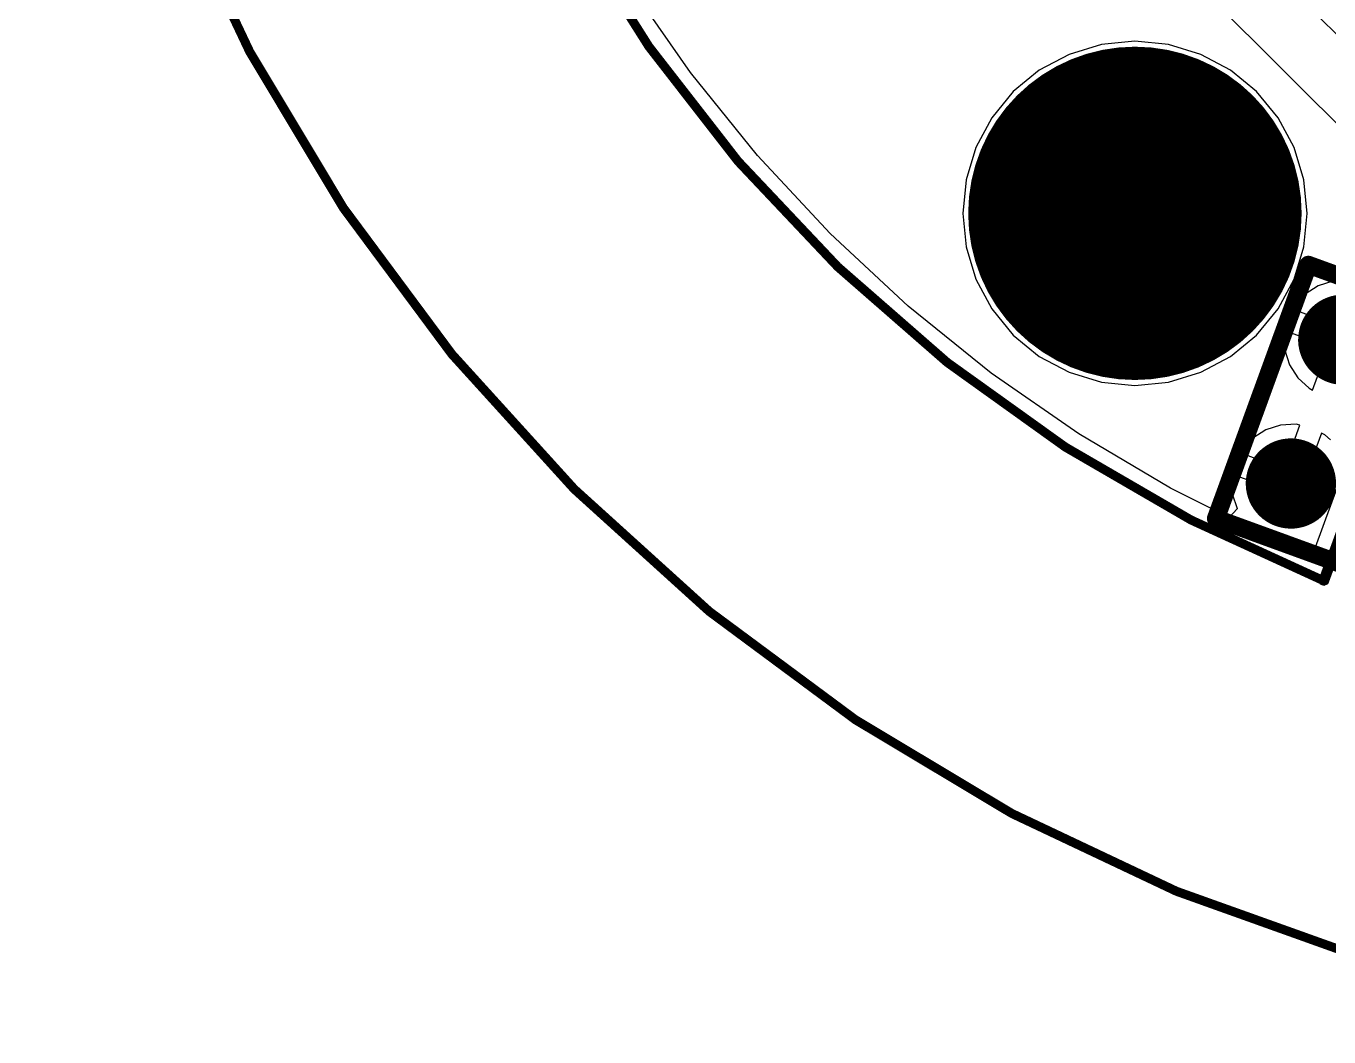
# Model space of a CAD drawing. Header units: millimetres. Extents: x 50 to 153, y 18 to 71.
# Drawn here: x 111.27 to 125.74, y 29.54 to 40.77 of the extents above; entities that cross this region are included whole.
import ezdxf

# ---------------------------------------------------------------- set-up
doc = ezdxf.new("R2010")
doc.units = ezdxf.units.MM
for name, color, linetype in [('BottomLayer', 5, 'Continuous'), ('BottomOverlay', 54, 'Continuous'), ('BottomPaste', 16, 'Continuous'), ('BottomSolder', 6, 'Continuous'), ('ConnectLayer', 7, 'Continuous'), ('KeepOutLayer', 6, 'Continuous'), ('MidLayer1', 16, 'Continuous'), ('MidLayer2', 76, 'Continuous'), ('MultiLayer', 9, 'Continuous'), ('PadHoleLayer', 156, 'Continuous'), ('TopLayer', 1, 'Continuous'), ('TopOverlay', 2, 'Continuous'), ('TopSolder', 216, 'Continuous')]:
    doc.layers.add(name, color=color, linetype=linetype)

# ---------------------------------------------------------------- blocks, each defined once
blk = doc.blocks.new('AOS3729A_T42_B_5')
at = {"layer": 'BottomLayer', "const_width": 0.4}
for points in [[(-1.527, 1.454, 1), (-1.127, 1.454, 1)], [(0.933, 1.454, 1), (1.333, 1.454, 1)], [(-1.527, -0.246, 1), (-1.127, -0.246, 1)], [(0.933, -0.246, 1), (1.333, -0.246, 1)]]:
    blk.add_lwpolyline(points, format="xyb", close=True, dxfattribs=at)
at = {"layer": 'BottomOverlay', "const_width": 0.2}
for points in [[(1.783, 2.104), (-1.977, 2.104)], [(-1.977, 2.104), (-1.977, -0.896)], [(1.783, 2.104), (1.783, -0.896)], [(1.783, -0.896), (-1.977, -0.896)]]:
    blk.add_lwpolyline(points, dxfattribs=at)
at = {"layer": 'BottomOverlay'}
for points, const_width in [([(-2.027, 2.104, 1), (-1.927, 2.104, 1)], 0.1), ([(-2.027, 2.104, 1), (-1.927, 2.104, 1)], 0.1), ([(1.733, 2.104, 1), (1.833, 2.104, 1)], 0.1), ([(1.733, 2.104, 1), (1.833, 2.104, 1)], 0.1), ([(-2.303, -1.024, 1), (-2.503, -1.024, 1)], 0.2), ([(-2.027, -0.896, 1), (-1.927, -0.896, 1)], 0.1), ([(-2.027, -0.896, 1), (-1.927, -0.896, 1)], 0.1), ([(1.733, -0.896, 1), (1.833, -0.896, 1)], 0.1), ([(1.733, -0.896, 1), (1.833, -0.896, 1)], 0.1), ([(-2.553, -1.024, 1), (-2.453, -1.024, 1)], 0.1), ([(-2.353, -1.024, 1), (-2.253, -1.024, 1)], 0.1)]:
    blk.add_lwpolyline(points, format="xyb", close=True, dxfattribs=dict(at, const_width=const_width))
at = {"layer": 'BottomPaste', "const_width": 0.4}
for points in [[(-1.527, 1.454, 1), (-1.127, 1.454, 1)], [(0.933, 1.454, 1), (1.333, 1.454, 1)], [(-1.527, -0.246, 1), (-1.127, -0.246, 1)], [(0.933, -0.246, 1), (1.333, -0.246, 1)]]:
    blk.add_lwpolyline(points, format="xyb", close=True, dxfattribs=at)
at = {"layer": 'BottomSolder', "const_width": 0.502}
for points in [[(-1.577, 1.454, 1), (-1.076, 1.454, 1)], [(0.883, 1.454, 1), (1.384, 1.454, 1)], [(-1.577, -0.246, 1), (-1.076, -0.246, 1)], [(0.883, -0.246, 1), (1.384, -0.246, 1)]]:
    blk.add_lwpolyline(points, format="xyb", close=True, dxfattribs=at)
at = {"layer": 'KeepOutLayer', "const_width": 0.102}
for points in [[(-0.561, 2.343), (-0.561, 1.028)], [(0.422, 2.343), (0.422, 1.004)]]:
    blk.add_lwpolyline(points, dxfattribs=at)
at = {"layer": 'KeepOutLayer'}
for points, const_width in [([(-0.586, 2.343, 1), (-0.535, 2.343, 1)], 0.0508), ([(0.397, 2.343, 1), (0.447, 2.343, 1)], 0.0508), ([(-0.6, 1.014, 1), (-0.55, 1.014, 1)], 0.05), ([(-0.586, 1.028, 1), (-0.535, 1.028, 1)], 0.0508), ([(0.397, 1.004, 1), (0.447, 1.004, 1)], 0.0508), ([(0.397, 1.004, 1), (0.447, 1.004, 1)], 0.05)]:
    blk.add_lwpolyline(points, format="xyb", close=True, dxfattribs=dict(at, const_width=const_width))
at = {"layer": 'KeepOutLayer', "const_width": 0.1}
blk.add_lwpolyline([(0.422, 1.004, -2.206393), (-0.575, 1.014)], format="xyb", dxfattribs=at)
at = {"layer": 'MultiLayer'}
for p, q in [((-0.612, 2.364), (-0.582, 2.394)), ((-0.612, 2.343), (-0.612, 2.364)), ((-0.612, 1.048), (-0.612, 2.343)), ((-0.582, 2.394), (-0.539, 2.394)), ((-0.539, 2.394), (-0.51, 2.364)), ((-0.51, 2.364), (-0.51, 2.343)), ((-0.51, 2.343), (-0.51, 2.343)), ((-0.51, 2.343), (-0.51, 1.028)), ((0.371, 2.364), (0.401, 2.394)), ((0.371, 2.343), (0.371, 2.364)), ((0.371, 1.004), (0.371, 2.343)), ((0.401, 2.394), (0.443, 2.394)), ((0.443, 2.394), (0.473, 2.364)), ((0.473, 2.364), (0.473, 2.343)), ((0.473, 2.343), (0.473, 2.343)), ((0.473, 2.343), (0.473, 1.021)), ((-0.689, 0.961), (-0.612, 1.048)), ((-0.612, 1.048), (-0.612, 1.048)), ((-0.612, 1.048), (-0.612, 1.048)), ((-0.612, 1.048), (-0.612, 1.048)), ((-0.612, 1.048), (-0.612, 1.048)), ((-0.612, 1.048), (-0.612, 1.048)), ((-0.612, 1.048), (-0.612, 1.048)), ((-0.612, 1.048), (-0.612, 1.048)), ((-0.51, 1.021), (-0.513, 1.009)), ((-0.51, 1.028), (-0.51, 1.021)), ((0.473, 1.021), (0.512, 0.974)), ((-0.781, 0.748), (-0.689, 0.961)), ((-0.597, 0.902), (-0.675, 0.721)), ((-0.537, 0.98), (-0.597, 0.902)), ((-0.536, 0.982), (-0.537, 0.981)), ((-0.537, 0.981), (-0.537, 0.98)), ((-0.537, 0.98), (-0.537, 0.98)), ((-0.535, 0.983), (-0.536, 0.982)), ((-0.534, 0.984), (-0.535, 0.983)), ((-0.528, 0.988), (-0.534, 0.984)), ((-0.534, 0.984), (-0.534, 0.984)), ((-0.519, 0.997), (-0.528, 0.988)), ((-0.513, 1.009), (-0.519, 0.997)), ((0.371, 0.998), (0.371, 1.004)), ((0.371, 1.004), (0.371, 1.004)), ((0.373, 0.987), (0.371, 0.998)), ((0.378, 0.977), (0.373, 0.987)), ((0.385, 0.968), (0.378, 0.977)), ((0.389, 0.965), (0.385, 0.968)), ((0.422, 0.922), (0.389, 0.965)), ((0.475, 0.83), (0.422, 0.922)), ((0.512, 0.974), (0.571, 0.868)), ((-0.801, 0.517), (-0.781, 0.748)), ((0.511, 0.73), (0.475, 0.83)), ((0.529, 0.625), (0.511, 0.73)), ((0.571, 0.868), (0.612, 0.753)), ((0.612, 0.753), (0.632, 0.633)), ((-0.675, 0.721), (-0.691, 0.525)), ((0.532, 0.572), (0.529, 0.625)), ((0.632, 0.633), (0.632, 0.572)), ((-0.746, 0.291), (-0.801, 0.517)), ((-0.691, 0.525), (-0.645, 0.334)), ((0.461, 0.287), (0.524, 0.474)), ((0.524, 0.474), (0.532, 0.572)), ((0.632, 0.456), (0.559, 0.236)), ((0.632, 0.572), (0.632, 0.456)), ((-0.623, 0.095), (-0.746, 0.291)), ((-0.645, 0.334), (-0.54, 0.168)), ((-0.54, 0.168), (-0.388, 0.043)), ((0.343, 0.13), (0.461, 0.287)), ((0.559, 0.236), (0.419, 0.051)), ((-0.443, -0.052), (-0.623, 0.095)), ((-0.388, 0.043), (-0.204, -0.027)), ((-0.008, -0.036), (0.181, 0.019)), ((0.181, 0.019), (0.343, 0.13)), ((0.419, 0.051), (0.228, -0.081)), ((-0.227, -0.135), (-0.443, -0.052)), ((0.005, -0.145), (-0.227, -0.135)), ((-0.204, -0.027), (-0.008, -0.036)), ((0.228, -0.081), (0.005, -0.145))]:
    blk.add_line(p, q, dxfattribs=at)
blk = doc.blocks.new('3_5_2_0_124')
at = {"layer": 'BottomLayer', "const_width": 1.75}
blk.add_lwpolyline([(-0.818, -0.023, 1), (0.932, -0.023, 1)], format="xyb", close=True, dxfattribs=at)
at = {"layer": 'BottomSolder', "const_width": 1.852}
blk.add_lwpolyline([(-0.868, -0.023, 1), (0.983, -0.023, 1)], format="xyb", close=True, dxfattribs=at)
at = {"layer": 'MidLayer1', "const_width": 1.75}
blk.add_lwpolyline([(-0.818, -0.023, 1), (0.932, -0.023, 1)], format="xyb", close=True, dxfattribs=at)
at = {"layer": 'MidLayer2', "const_width": 1.75}
blk.add_lwpolyline([(-0.818, -0.023, 1), (0.932, -0.023, 1)], format="xyb", close=True, dxfattribs=at)
at = {"layer": 'MultiLayer', "const_width": 1.75}
blk.add_lwpolyline([(-0.818, -0.023, 1), (0.932, -0.023, 1)], format="xyb", close=True, dxfattribs=at)
at = {"layer": 'PadHoleLayer', "const_width": 1.125}
blk.add_lwpolyline([(-0.505, -0.023, 1), (0.62, -0.023, 1)], format="xyb", close=True, dxfattribs=at)
at = {"layer": 'TopLayer', "const_width": 1.75}
blk.add_lwpolyline([(-0.818, -0.023, 1), (0.932, -0.023, 1)], format="xyb", close=True, dxfattribs=at)
at = {"layer": 'TopSolder', "const_width": 1.852}
blk.add_lwpolyline([(-0.868, -0.023, 1), (0.983, -0.023, 1)], format="xyb", close=True, dxfattribs=at)

msp = doc.modelspace()

# ---------------------------------------------------------------- linework, layer by layer
at = {"layer": 'ConnectLayer'}
for p, q in [((128.689, 37.809), (124.707, 41.791)), ((118.651, 40.252), (117.975, 41.225)), ((118.651, 40.252), (117.975, 41.225)), ((118.651, 40.252), (117.975, 41.225)), ((118.651, 40.252), (117.975, 41.225)), ((124.315, 41.194), (128.297, 37.212)), ((123.214, 40.561), (122.855, 40.452)), ((123.214, 40.561), (122.855, 40.452)), ((123.214, 40.561), (122.855, 40.452)), ((123.214, 40.561), (122.855, 40.452)), ((123.587, 40.598), (123.214, 40.561)), ((123.587, 40.598), (123.214, 40.561)), ((123.587, 40.598), (123.214, 40.561)), ((123.587, 40.598), (123.214, 40.561)), ((123.96, 40.561), (123.587, 40.598)), ((123.96, 40.561), (123.587, 40.598)), ((123.96, 40.561), (123.587, 40.598)), ((123.96, 40.561), (123.587, 40.598)), ((124.318, 40.452), (123.96, 40.561)), ((124.318, 40.452), (123.96, 40.561)), ((124.318, 40.452), (123.96, 40.561)), ((124.318, 40.452), (123.96, 40.561)), ((122.855, 40.452), (122.525, 40.275)), ((122.855, 40.452), (122.525, 40.275)), ((122.855, 40.452), (122.525, 40.275)), ((122.855, 40.452), (122.525, 40.275)), ((124.649, 40.275), (124.318, 40.452)), ((124.649, 40.275), (124.318, 40.452)), ((124.649, 40.275), (124.318, 40.452)), ((124.649, 40.275), (124.318, 40.452)), ((119.394, 39.33), (118.651, 40.252)), ((119.394, 39.33), (118.651, 40.252)), ((119.394, 39.33), (118.651, 40.252)), ((119.394, 39.33), (118.651, 40.252)), ((122.525, 40.275), (122.235, 40.038)), ((122.525, 40.275), (122.235, 40.038)), ((122.525, 40.275), (122.235, 40.038)), ((122.525, 40.275), (122.235, 40.038)), ((124.938, 40.038), (124.649, 40.275)), ((124.938, 40.038), (124.649, 40.275)), ((124.938, 40.038), (124.649, 40.275)), ((124.938, 40.038), (124.649, 40.275)), ((122.235, 40.038), (121.997, 39.748)), ((122.235, 40.038), (121.997, 39.748)), ((122.235, 40.038), (121.997, 39.748)), ((122.235, 40.038), (121.997, 39.748)), ((125.176, 39.748), (124.938, 40.038)), ((125.176, 39.748), (124.938, 40.038)), ((125.176, 39.748), (124.938, 40.038)), ((125.176, 39.748), (124.938, 40.038)), ((121.997, 39.748), (121.821, 39.418)), ((121.997, 39.748), (121.821, 39.418)), ((121.997, 39.748), (121.821, 39.418)), ((121.997, 39.748), (121.821, 39.418)), ((125.353, 39.418), (125.176, 39.748)), ((125.353, 39.418), (125.176, 39.748)), ((125.353, 39.418), (125.176, 39.748)), ((125.353, 39.418), (125.176, 39.748)), ((121.821, 39.418), (121.712, 39.059)), ((121.821, 39.418), (121.712, 39.059)), ((121.821, 39.418), (121.712, 39.059)), ((121.821, 39.418), (121.712, 39.059)), ((125.462, 39.059), (125.353, 39.418)), ((125.462, 39.059), (125.353, 39.418)), ((125.462, 39.059), (125.353, 39.418)), ((125.462, 39.059), (125.353, 39.418)), ((120.201, 38.463), (119.394, 39.33)), ((120.201, 38.463), (119.394, 39.33)), ((120.201, 38.463), (119.394, 39.33)), ((120.201, 38.463), (119.394, 39.33)), ((121.712, 39.059), (121.675, 38.686)), ((121.712, 39.059), (121.675, 38.686)), ((121.712, 39.059), (121.675, 38.686)), ((121.712, 39.059), (121.675, 38.686)), ((125.498, 38.686), (125.462, 39.059)), ((125.498, 38.686), (125.462, 39.059)), ((125.498, 38.686), (125.462, 39.059)), ((125.498, 38.686), (125.462, 39.059)), ((121.675, 38.686), (121.712, 38.313)), ((121.675, 38.686), (121.712, 38.313)), ((121.675, 38.686), (121.712, 38.313)), ((121.675, 38.686), (121.712, 38.313)), ((125.462, 38.313), (125.498, 38.686)), ((125.462, 38.313), (125.498, 38.686)), ((125.462, 38.313), (125.498, 38.686)), ((125.462, 38.313), (125.498, 38.686)), ((121.068, 37.655), (120.201, 38.463)), ((121.068, 37.655), (120.201, 38.463)), ((121.068, 37.655), (120.201, 38.463)), ((121.068, 37.655), (120.201, 38.463)), ((121.712, 38.313), (121.821, 37.954)), ((121.712, 38.313), (121.821, 37.954)), ((121.712, 38.313), (121.821, 37.954)), ((121.712, 38.313), (121.821, 37.954)), ((125.353, 37.954), (125.462, 38.313)), ((125.353, 37.954), (125.462, 38.313)), ((125.353, 37.954), (125.462, 38.313)), ((125.353, 37.954), (125.462, 38.313)), ((121.821, 37.954), (121.997, 37.624)), ((121.821, 37.954), (121.997, 37.624)), ((121.821, 37.954), (121.997, 37.624)), ((121.821, 37.954), (121.997, 37.624)), ((125.176, 37.624), (125.353, 37.954)), ((125.176, 37.624), (125.353, 37.954)), ((125.176, 37.624), (125.353, 37.954)), ((125.176, 37.624), (125.353, 37.954)), ((125.785, 37.932), (125.621, 37.88)), ((125.475, 37.787), (125.359, 37.66)), ((125.621, 37.88), (125.475, 37.787)), ((121.991, 36.912), (121.068, 37.655)), ((121.991, 36.912), (121.068, 37.655)), ((121.991, 36.912), (121.068, 37.655)), ((121.991, 36.912), (121.068, 37.655)), ((121.997, 37.624), (122.235, 37.334)), ((121.997, 37.624), (122.235, 37.334)), ((121.997, 37.624), (122.235, 37.334)), ((121.997, 37.624), (122.235, 37.334)), ((124.938, 37.334), (125.176, 37.624)), ((124.938, 37.334), (125.176, 37.624)), ((124.938, 37.334), (125.176, 37.624)), ((124.938, 37.334), (125.176, 37.624)), ((125.359, 37.66), (125.339, 37.621)), ((125.339, 37.621), (125.824, 37.445)), ((122.235, 37.334), (122.525, 37.097)), ((122.235, 37.334), (122.525, 37.097)), ((122.235, 37.334), (122.525, 37.097)), ((122.235, 37.334), (122.525, 37.097)), ((124.649, 37.097), (124.938, 37.334)), ((124.649, 37.097), (124.938, 37.334)), ((124.649, 37.097), (124.938, 37.334)), ((124.649, 37.097), (124.938, 37.334)), ((125.252, 37.382), (125.242, 37.339)), ((125.242, 37.339), (125.25, 37.167)), ((125.737, 37.206), (125.252, 37.382)), ((125.56, 36.721), (125.737, 37.206)), ((122.525, 37.097), (122.855, 36.92)), ((122.525, 37.097), (122.855, 36.92)), ((122.525, 37.097), (122.855, 36.92)), ((122.525, 37.097), (122.855, 36.92)), ((124.318, 36.92), (124.649, 37.097)), ((124.318, 36.92), (124.649, 37.097)), ((124.318, 36.92), (124.649, 37.097)), ((124.318, 36.92), (124.649, 37.097)), ((125.25, 37.167), (125.302, 37.003)), ((122.964, 36.236), (121.991, 36.912)), ((122.964, 36.236), (121.991, 36.912)), ((122.964, 36.236), (121.991, 36.912)), ((122.964, 36.236), (121.991, 36.912)), ((122.855, 36.92), (123.214, 36.811)), ((122.855, 36.92), (123.214, 36.811)), ((122.855, 36.92), (123.214, 36.811)), ((122.855, 36.92), (123.214, 36.811)), ((123.96, 36.811), (124.318, 36.92)), ((123.96, 36.811), (124.318, 36.92)), ((123.96, 36.811), (124.318, 36.92)), ((123.96, 36.811), (124.318, 36.92)), ((125.302, 37.003), (125.394, 36.858)), ((123.214, 36.811), (123.587, 36.774)), ((123.214, 36.811), (123.587, 36.774)), ((123.214, 36.811), (123.587, 36.774)), ((123.214, 36.811), (123.587, 36.774)), ((123.587, 36.774), (123.96, 36.811)), ((123.587, 36.774), (123.96, 36.811)), ((123.587, 36.774), (123.96, 36.811)), ((123.587, 36.774), (123.96, 36.811)), ((125.394, 36.858), (125.521, 36.742)), ((125.521, 36.742), (125.56, 36.721)), ((125.204, 36.334), (125.039, 36.282)), ((125.376, 36.342), (125.204, 36.334)), ((125.242, 35.847), (125.419, 36.332)), ((125.419, 36.332), (125.376, 36.342)), ((123.983, 35.632), (122.964, 36.236)), ((123.983, 35.632), (122.964, 36.236)), ((123.983, 35.632), (122.964, 36.236)), ((123.983, 35.632), (122.964, 36.236)), ((124.894, 36.19), (124.778, 36.063)), ((125.039, 36.282), (124.894, 36.19)), ((125.657, 36.245), (125.437, 35.641)), ((125.696, 36.225), (125.657, 36.245)), ((125.757, 36.169), (125.696, 36.225)), ((124.778, 36.063), (124.757, 36.024)), ((124.757, 36.024), (125.242, 35.847)), ((124.67, 35.785), (124.661, 35.742)), ((124.661, 35.742), (124.668, 35.57)), ((125.275, 35.565), (124.67, 35.785)), ((125.912, 35.867), (125.587, 34.975)), ((125.912, 35.867), (125.587, 34.975)), ((125.912, 35.867), (125.587, 34.975)), ((125.042, 35.102), (123.983, 35.632)), ((124.633, 35.306), (123.983, 35.632)), ((125.042, 35.102), (123.983, 35.632)), ((125.042, 35.102), (123.983, 35.632)), ((125.318, 35.684), (125.275, 35.565)), ((125.437, 35.641), (125.318, 35.684)), ((124.668, 35.57), (124.72, 35.406)), ((124.721, 35.404), (124.633, 35.306)), ((124.72, 35.406), (124.721, 35.404)), ((125.471, 34.924), (125.042, 35.102)), ((125.471, 34.924), (125.042, 35.102)), ((125.471, 34.924), (125.042, 35.102)), ((125.587, 34.975), (125.471, 34.924)), ((125.587, 34.975), (125.471, 34.924)), ((125.587, 34.975), (125.471, 34.924))]:
    msp.add_line(p, q, dxfattribs=at)
at = {"layer": 'KeepOutLayer', "const_width": 0.1}
msp.add_lwpolyline([(125.676, 34.607, -0.650183), (124.572, 65.297)], format="xyb", dxfattribs=at)
at = {"layer": 'KeepOutLayer', "const_width": 0.05}
msp.add_lwpolyline([(125.651, 34.607, 1), (125.701, 34.607, 1)], format="xyb", close=True, dxfattribs=at)
at = {"layer": 'TopOverlay', "const_width": 0.1}
msp.add_lwpolyline([(152.548, 50.197, 1), (111.324, 50.197, 1)], format="xyb", close=True, dxfattribs=at)

# ---------------------------------------------------------------- block references
msp.add_blockref('3_5_2_0_124', (123.529, 38.709))
at = {"rotation": 160}
msp.add_blockref('AOS3729A_T42_B_5', (126.881, 36.663), dxfattribs=at)

doc.saveas('drawing.dxf')
